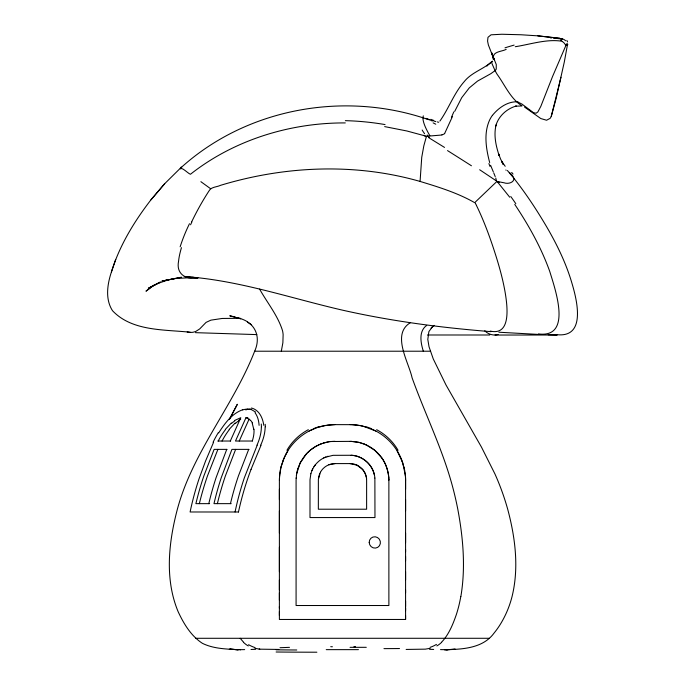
<?xml version="1.0" encoding="UTF-8"?>
<svg xmlns="http://www.w3.org/2000/svg" width="685" height="685" viewBox="0 0 685 685"><rect width="100%" height="100%" fill="white"/><g stroke="black" fill="none" stroke-linecap="round" stroke-linejoin="round"><path stroke-width="1.03" d="M279.386 615.524L279.386 611.474M279.386 608.177L279.386 606.499M279.386 600.197L279.386 592.833M279.386 589.922L279.386 579.964M279.386 571.65L279.386 547.246M279.386 533.101L279.386 510.907M279.386 499.596L279.386 489.21M279.386 480.288L279.386 619.463L405.58 619.463L405.58 615.524M405.58 610.652L405.58 608.169M405.58 606.499L405.58 601.105M405.58 592.825L405.58 589.913M405.58 579.955L405.58 571.65M405.58 560.878L405.58 556.425M405.58 551.827L405.58 549.533M405.58 542.666L405.58 533.093M405.58 510.907L405.58 499.596M405.58 489.21L405.58 480.288A64.279 58.55 18.7 0 0 404.595 470.27M475.244 203C458.393 193.179 438.845 187.108 420.076 181.431L421.746 157.285L423.835 145.802L426.464 136.281L440.249 135.142A34.618 25.85 70.9 0 0 441.936 134.928M296.596 473.986L296.083 480.074L296.083 605.514L388.883 605.514L388.875 479.414M296.134 478.327L296.16 477.89M279.6 475.458L281.244 466.031L284.575 456.818M296.374 475.501L296.434 475.073M180.455 168.904C181.739 166.652 188.11 173.553 190.43 174.281C233.987 139.937 290.106 122.658 345.3 122.923M320.4 472.265L318.371 479.337L318.345 509.212L366.621 509.212L366.621 480.288C366.843 471.383 358.863 463.351 349.924 463.591L335.042 463.591C329.065 463.539 323.217 466.99 320.4 472.265M296.459 474.851L296.562 474.208M318.499 478.01L318.585 477.445M567.574 44.157L564.303 62.018L556.057 98.717L551.228 116.527L550.183 118.325L546.587 120.235L540.825 118.556L524.547 107.083M296.596 474.003L300.056 463.137L306.529 453.744M460.842 596.592C465.766 567.634 463.154 537.93 457.794 509.229A253.219 176.953 90 0 0 448.906 474.011C438.674 441.183 423.698 410.127 412.087 377.803C408.585 361.731 391.203 334.169 410.435 322.644M296.631 473.789L296.879 472.436M280.293 470.261L280.679 468.369M318.619 477.257L319.664 473.772M281.312 351.217L282.871 342.808L283.128 334.725A20.781 14.496 -90 0 0 282.545 330.761C277.836 315.52 267.304 302.864 259.598 289.087M296.982 471.982L297.187 471.083M560.981 77.259L551.228 116.527M280.816 467.735L281.124 466.476M492.618 61.299L491.787 61.71L491.958 63.559L495.067 70.658L490.811 73.697L477.531 81.095L469.268 87.903L461.741 97.638L454.72 111.364M244.665 649.62L238.072 649.697C226.016 649.012 213.446 648.772 202.4 643.326C190.961 635.86 183.743 623.752 178.109 611.619C164.588 579.099 168.613 542.434 177.372 509.229C192.725 451.835 233.294 405.982 254.657 351.217C261.661 335.873 254.332 321.548 237.995 317.943M297.299 470.629L297.804 468.84M310.87 473.72L310.005 479.723L309.997 517.56L374.969 517.56L374.875 478.062M310.87 473.72L311.966 470.561M181.448 247.653C180.146 252.123 179.016 256.669 178.554 261.31C175.951 274.368 186.423 280.122 197.999 277.93L184.231 276.534C238.311 280.079 289.858 298.018 342.337 310.117C391.272 321.171 441.123 327.73 491.102 331.651M180.455 168.116L164.717 183.666L150.974 199.797C134.183 221.563 119.55 245.513 111.424 271.936C107.331 284.352 105.028 299.088 112.503 310.707C132.453 331.797 165.162 329.339 191.817 332.413A26.244 18.992 89.8 0 0 195.91 331.352L199.695 328.928L206.074 322.387L210.886 320.152L222.188 318.457L240.315 318.294M297.932 468.429L300.518 462.229L303.943 456.818M111.424 271.936L115.714 259.427M566.837 44.585L566.966 43.506M565.836 45.612L552.607 76.386L540.825 106.355L537.862 111.963L536.081 113.222L533.435 112.631L522.013 104.12L517.911 102.048M251.035 469.362L261.053 445.207M283.111 460.269L283.359 459.635M283.487 459.318L287.863 450.756M226.744 449.377L216.1 477.608A257.269 201.159 90 0 0 208.797 503.646M235.631 449.377L225.399 475.904A254.486 198.975 -90 0 0 217.385 503.646M248.698 449.377L238.448 475.887A253.972 198.573 -90 0 0 230.451 503.646M217.898 449.377L207.495 475.878A250.701 196.021 90 0 0 199.352 503.646M452.425 116.587L444.659 133.481M230.306 441.029L240.795 417.696L234.775 420.384M311.958 470.561C314.389 464.747 319.107 459.935 324.878 457.4M239.228 441.029L249.092 419.143L245.975 417.696L235.486 441.029L252.354 441.029M257.2 445.207L244.391 477.676A248.492 194.292 90 0 0 235.058 511.986M312.214 469.987L312.762 468.857M284.72 456.51L285.902 454.146M213.583 442.245L205.603 460.919L199.027 478.858A248.321 194.155 90 0 0 190.096 511.986L238.526 511.995M191.672 221.854C196.749 211.228 202.512 200.928 208.925 191.046C211.006 186.757 216.768 187.202 220.621 185.301C285.037 165.813 355.087 162.782 420.076 181.431M229.449 419.331L237.344 404.253L229.389 419.4M286.125 453.744C292.11 442.647 302.008 433.716 313.67 428.904M218.686 432.894C224.689 423.561 231.813 413.552 242.695 409.75M314.021 466.665L314.381 466.134M439.89 121.091C448.821 108.478 453.872 93.417 464.147 81.712C471.563 72.293 483.747 69.202 492.292 61.265M432.518 326.617L428.887 331.608L427.8 339.409L429.024 346.764L433.271 358.957L445.978 384.936L481.487 447.142L494.964 474.003A253.039 253.039 0 0 1 507.696 509.22C515.274 537.502 519.136 567.805 512.046 596.592A101.508 101.508 0 0 1 505.684 614.402C502.542 621.072 498.706 627.451 494.005 633.154C483.336 647.847 463.839 649.226 447.117 649.688L440.515 649.611M314.749 465.612L315.528 464.584M492.429 115.388C498.226 108.179 506.934 101.765 516.558 101.791A9.838 7.877 -35 0 1 517.903 102.074M225.365 429.358L231.35 422.996M229.192 429.367L235.16 423.005M304.534 456.056C310.519 448.469 319.424 443.289 328.971 441.808M150.974 199.797L164.717 183.666M561.589 39.764L561.169 40.192M495.067 70.658L495.623 70.041A7.038 4.153 -16.5 0 0 496.231 69.039L496.274 64.536L491.573 52.916L494.519 60.092M441.56 642.23C448.88 634.498 452.965 624.318 456.398 614.402A101.611 71.009 90 0 0 460.791 596.575M431.387 120.74L432.98 120.894M307.222 453.016L310.194 450.285M496.659 181.662L495.752 177.989M496.437 181.876L475.347 202.041M180.275 168.339C245.744 108.607 343.091 90.754 426.558 118.967M487.266 65.555L486.77 65.983L491.787 61.71M431.088 328.038L434.162 325.392M426.695 325.392C418.415 331.275 420.744 342.971 423.33 351.217M522.107 105.858C510.796 99.282 504.768 84.743 497.087 74.237A20.67 2.552 56.4 0 1 495.075 70.666M153.474 285.294L145.973 291.193L153.2 285.816L160.461 282.023L148.285 288.291L157.584 283.539L168.681 279.754L181.491 277.254L162.088 281.047L175.351 278.547L190.293 277.682A31.519 22.828 89.5 0 0 193.281 277.254M310.964 449.66L315.134 446.8M566.632 45.099L566.212 45.373M238.577 420.393L240.743 419.126M315.571 446.543L316.881 445.824M309.089 431.053L309.731 430.719M317.318 445.592L317.763 445.37M310.048 430.557L317.789 427.371L325.923 425.385M323.731 457.94L324.305 457.666M318.662 444.942L319.116 444.736M324.878 457.4L333.021 455.328L351.122 455.277M320.015 444.342L320.477 444.154M325.469 457.143L326.051 456.912M328.877 464.772L335.042 463.591M320.923 443.974L321.822 443.64M245.855 409.947L246.326 409.793M506.189 49.337C502.379 51.572 492.661 51.409 493.448 57.591M323.209 443.169L323.662 443.032M327.49 456.407L328.072 456.236M319.57 426.823L321.582 426.284M324.108 442.895L328.072 441.962M515.274 46.717C530.199 44.414 547.306 38.6 562.419 41.34M498.132 334.511C493.448 335.95 488.105 334.289 484.774 330.778M321.924 426.198L324.27 425.685M441.928 134.885L444.06 134.037A5.643 4.187 76.1 0 0 444.659 133.472M430.18 648.318L425.368 649.149L406.136 649.44M162.088 281.047L168.681 279.754M324.664 425.608L335.042 424.632L351.936 424.666L360.01 425.556M328.954 441.808L331.215 441.517A37.606 36.211 -11.1 0 1 335.042 441.346M326.565 425.282L327.867 425.102M328.183 425.06L329.485 424.914A55.057 54.32 -20.3 0 1 335.042 424.589M331.206 441.517L351.405 441.363L359.462 442.519M447.117 649.688L455.277 649.217L446.98 649.688M259.581 649.166L278.872 649.44M259.786 649.157L259.17 649.183M521.49 105.969L515.608 106.201L516.267 106.012C506.635 108.718 498.406 116.279 495.726 126.04L496.068 124.978C493.568 135.202 495.889 145.811 499.159 155.581L498.483 153.62L500.735 159.391L503.663 164.511L501.591 161.514L505.213 166.284M255.608 649.312L251.01 649.466M229.295 649.226L238.371 649.697M427.397 334.991L489.758 334.999M494.998 335.042L557.265 335.008L548.137 334.759M254.666 351.217L430.18 351.217M245.975 417.696L247.867 417.696M217.898 441.029L230.648 441.029M227 449.377L214.122 449.377L203.873 475.895A254.126 198.701 90 0 0 195.893 503.646L209.584 503.646M249.023 449.377L231.924 449.377L221.281 477.608A257.269 201.159 90 0 0 213.977 503.646L231.17 503.646M195.79 638.292L489.244 638.283M326.24 649.645L358.435 649.645M247.302 409.031L249.357 409.185A34.815 20.755 -69.7 0 1 251.712 409.793L255.539 412.027M256.824 334.605L195.439 332.662M349.924 463.591L356.988 465.158L362.665 469.49M433.682 649.44L429.546 649.312M550.663 37.983L551.416 38.009M539.523 334.477L498.868 332.225M553.583 38.086L563.258 39.182A6.662 6.576 43 0 1 565.562 40.775M351.114 455.268C363.255 455.602 374.019 465.946 374.875 478.053M238.209 649.697L229.869 649.226L238.072 649.697M557.667 334.751C586.163 337.277 577.01 300.253 571.992 283.402C566.23 263.597 557.188 244.905 546.835 227.12C536.62 209.73 525.523 192.802 512.894 177.064M562.299 38.737L537.785 35.843L521.054 34.764L501.857 34.25L491.042 34.815L487.977 37.315L487.574 41.126L488.371 44.953L494.031 59.526M351.525 455.294C361.911 455.825 371.416 463.531 374.061 473.6M190.293 332.473L187.193 331.951M559.765 38.223L537.785 35.843M356.782 425.06L355.481 424.914A55.057 54.32 20.5 0 0 349.924 424.589M259.35 649.097L254.957 648.327M357.133 425.102L360.336 425.616M384.67 126.605L406.881 130.981L426.464 136.281M360.31 425.608L362.707 426.121M360.704 425.685L365.396 426.823M357.853 442.142L358.717 442.33M235.195 317.027L229.783 315.785L240.726 318.85M498.603 181.731L503.244 182.638A44.705 8.1 27.3 0 0 503.877 182.724C509.426 184.941 517.749 180.797 511.798 174.966A43.652 8.331 24.5 0 0 510.967 173.981L509.392 172.355M434.007 121.142L435.831 121.57M437.347 121.93L438.708 122.264M538.487 333.946C572.643 338.219 555.124 289.113 549.738 271.406C541.193 247.61 528.777 225.365 514.752 204.395M359 442.399L363.127 443.64M363.418 426.293L375.877 431.053M359.693 442.57L365.944 444.779M426.969 119.096L428.219 119.481M428.639 119.61L430.745 120.277M490.203 331.078C511.618 336.07 507.32 305.638 505.162 292.495C502.465 276.851 497.901 261.61 492.9 246.566C488.182 232.498 482.874 218.592 476.349 205.252M363.598 443.812L364.129 444.008M429.135 119.49L427.046 118.71A46.64 8.451 42.1 0 0 425.83 118.359M364.386 444.111L368.188 445.875M371.296 428.904C384.884 434.478 395.998 445.704 401.478 459.327M366.201 444.89L374.712 450.225L381.759 457.837M368.967 446.303C376.065 450.259 381.853 456.51 385.27 463.891M428.647 137.625L444.522 147.421M479.68 169.752L497.002 181.328L509.726 197.211M247.362 322.104L251.318 324.699L250.83 324.365M200.876 181.671L210.518 188.658M249.057 419.177L250.402 420.384M243.552 642.23L240.195 638.283M507.414 170.522L512.389 176.447M362.793 469.645L365.062 473.241L366.329 477.162M502.413 163.561L502.85 164.152M424.572 133.746L422.91 131.263A46.905 8.922 39.7 0 1 422.157 130.022M382.016 458.205L383.001 459.695M566.872 40.415L567.565 41.913M397.103 450.756L402.703 462.623L405.374 475.458M383.249 460.114L384.893 463.103M475.441 203.411L476.109 204.755M252.174 422.996L253.784 429.358M385.098 463.539L387.316 469.336L388.566 475.287M385.441 464.276L386.254 466.211M565.536 44.748L565.81 45.475M493.328 171.892L490.597 165.308M493.765 172.928L495.212 176.576M401.607 459.644L401.855 460.269M386.417 466.639L388.087 472.436M489.681 162.585C486.127 148.919 483.567 133.695 489.484 120.32A28.744 27.117 -54.6 0 1 492.395 115.363M374.13 473.849L374.421 475.082M403.842 466.485L403.996 467.11M404.082 467.461L404.218 468.052M404.287 468.369L404.672 470.261M388.172 472.881L388.763 477.239M492.078 53.156L493.131 59.064M366.441 477.822L366.561 478.806M388.592 475.501L388.875 479.2M261.285 424.032L261.456 426.686M265.198 424.306L265.352 426.806M388.78 477.462L388.883 480.288M405.58 480.288L405.58 619.463M222.051 441.063A31.904 13.837 -57.3 0 1 229.338 429.606M235.263 423.561A26.938 14.008 -59.4 0 1 238.568 420.933M566.504 44.397A5.942 0.779 -14.2 0 1 567.522 44.902M562.299 41.537A7.766 7.287 41.3 0 1 565.39 44.816M505.008 47.83A234.604 163.612 18.8 0 1 514.127 45.107M562.222 38.608A6.379 0.531 -39.8 0 1 560.493 40.466M505.847 170.008A61.915 17.819 37.1 0 1 506.138 170.317M511.686 172.457A56.196 8.802 28.4 0 1 513.031 174.084M430.796 119.344A63.611 19.386 30.4 0 1 433.802 120.466M433.125 122.872A55.699 6.644 35.2 0 1 435.754 124.216M489.972 166.386A23.941 11.731 87.6 0 1 488.91 163.544M499.279 182.321A58.653 13.957 32.5 0 1 497.695 181.962M451.415 117.409A75.067 10.189 -64.6 0 1 453.83 111.869M426.113 136.743A61.376 5.249 29.4 0 1 423.75 135.279M429.238 137.522A55.613 12.647 36.4 0 1 427.209 135.031M447.519 150.597A101.748 2.269 32.3 0 1 471.434 165.77M429.872 135.698A80.642 16.363 46.1 0 1 423.33 115.859M238.474 511.978A250.83 196.124 90 0 1 251.052 469.379M213.078 442.27A43.986 18.315 -57.7 0 1 218.292 432.68M242.678 409.921A34.738 20.559 -68.8 0 1 247.276 409.125M255.025 412.712A35.748 21.466 -63.8 0 1 259.101 425.368M261.379 426.721A43.129 28.428 -50.1 0 1 256.969 445.173M248.21 409.467A34.858 20.696 -69.6 0 1 251.052 409.125M251.378 408.029A35.175 21.047 -70.9 0 1 263.785 425.334M265.155 426.883A42.367 28.179 -49.5 0 1 260.685 445.156M253.981 429.255A32.015 20.37 -51.2 0 1 252.294 441.02M250.47 420.29A27.109 16.106 -57.6 0 1 252.345 422.816M218.198 441.063A31.964 14.162 -57.4 0 1 225.502 429.572M231.444 423.518A26.972 14.102 -59.4 0 1 234.775 420.898M240.05 649.868A182.69 1.824 -3.1 0 1 240.469 649.817M353.888 646.734A184.933 1.079 -2.3 0 1 355.532 646.666M289.472 647.351A183.751 1.413 -2.7 0 1 279.994 647.719M255.034 647.565A49.114 34.173 83.4 0 1 248.595 644.688M248.287 645.938A32.854 23.513 -87.5 0 1 243.5 642.333M296.759 649.988A180.215 9.179 -0.5 0 1 276.072 649.825M316.881 652.206A183.203 7.355 -0.3 0 1 276.115 652M366.278 647.316A183.049 2.526 0 0 1 350.044 647.325M399.518 648.541A180.823 7.929 0.4 0 1 383.96 648.635M436.465 644.388A48.883 33.711 -81.5 0 1 430.094 647.342M441.602 642.324A32.829 23.47 87.7 0 1 436.833 645.929M444.402 649.791A182.219 1.858 3.1 0 1 446.937 650.159M330.735 646.7A183.905 1.079 2.3 0 1 332.405 646.768M181.422 167.611A258.553 2.415 36.6 0 1 181.705 167.414M180.138 246.805A147.883 105.807 89.1 0 1 189.48 223.738M190.558 224.783A228.079 160.067 89.9 0 1 191.851 222.034M345.36 120.663A262.149 250.111 -0.8 0 1 385.056 124.576M510.762 196.501A250.77 215.407 50.4 0 1 515.822 203.719M279.651 475.458A66.094 59.569 -18.6 0 0 279.429 480.288A64.287 58.559 -18.6 0 1 280.379 470.27M313.559 428.656A53.884 52.411 -17.2 0 1 319.493 426.567M286.921 450.276A52.882 50.125 -18.7 0 1 308.327 429.683M281.466 465.886A60.263 54.166 -24.3 0 1 283.299 460.32M349.932 441.431A37.538 36.005 11.1 0 1 357.339 442.15M365.473 426.567A53.884 52.411 17.3 0 1 371.407 428.656M376.647 429.683A52.865 50.116 18.8 0 1 398.045 450.276M401.667 460.32A60.246 54.149 24.4 0 1 403.508 465.886M405.417 475.458A66.085 59.638 17.5 0 1 405.614 480.288M369.198 542.452A5.711 5.566 57.3 0 0 377.735 547.341A5.711 5.566 57.3 0 0 377.478 537.519A5.711 5.566 57.3 0 0 369.198 542.452"/></g></svg>
